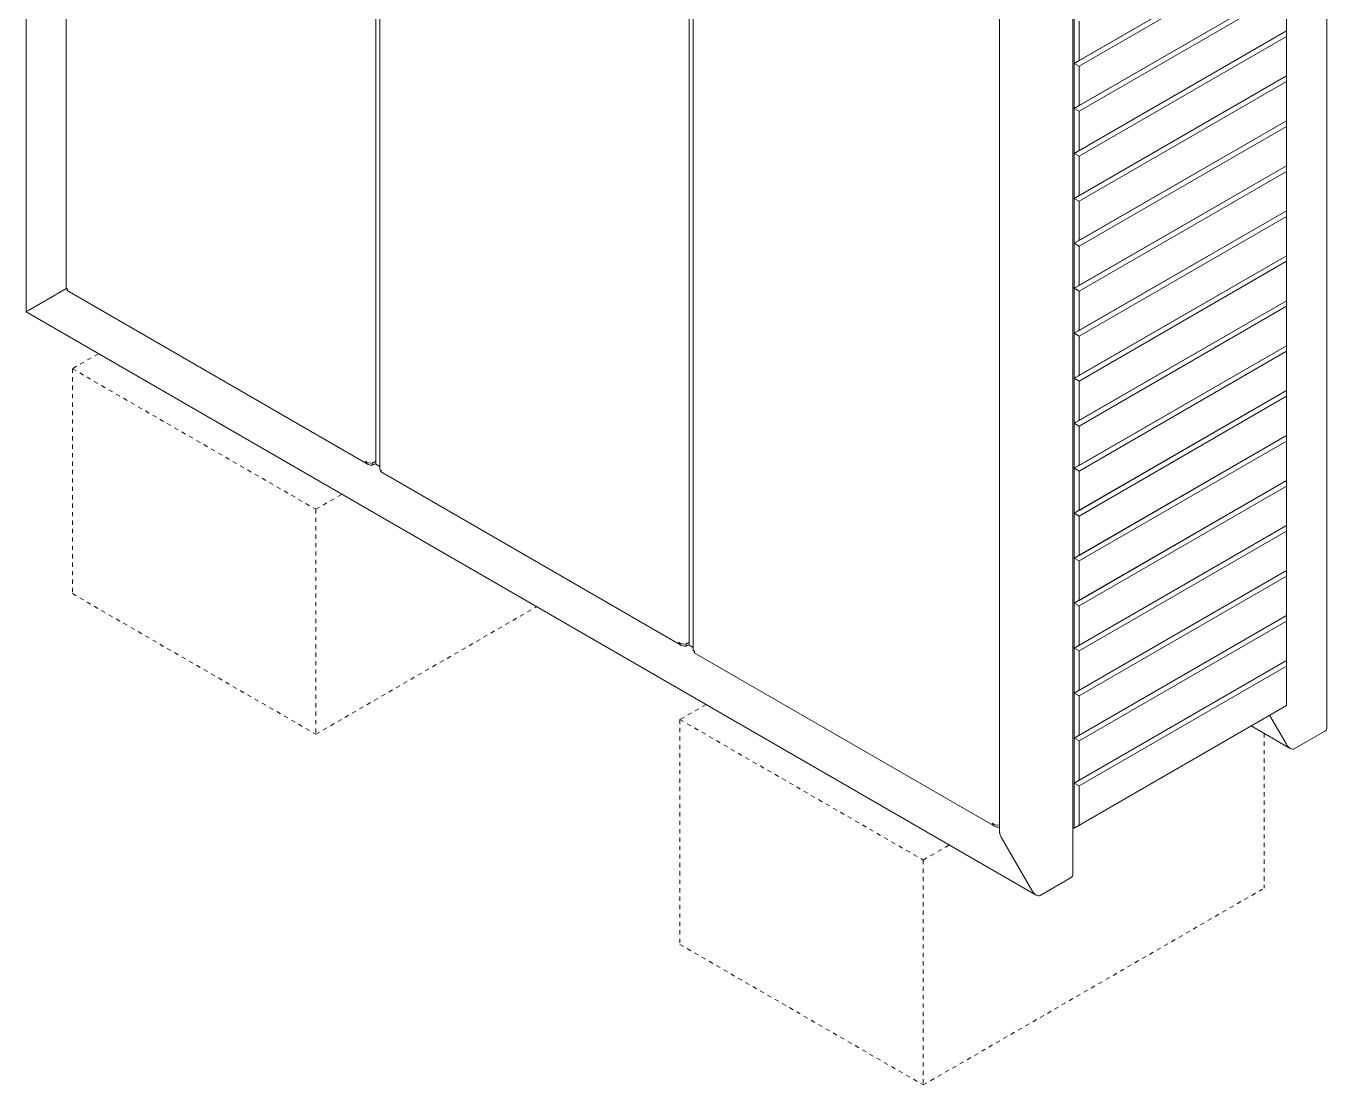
# Model space of a CAD drawing. Header units: inches. Extents: x -10 to 154, y -1 to 120.
# Drawn here: x 116.03 to 146.9, y 15.71 to 40.83 of the extents above; entities that cross this region are included whole.
import ezdxf

# ---------------------------------------------------------------- set-up
doc = ezdxf.new("R2010")
doc.units = ezdxf.units.IN
doc.linetypes.add('HIDDEN', pattern=[1.905, 1.27, -0.635])
doc.layers.add('ZANO_R', color=7, linetype='Continuous', lineweight=0)
doc.layers.add('ZANO_R_przerywana', color=250, linetype='HIDDEN', lineweight=0)

msp = doc.modelspace()

# ---------------------------------------------------------------- linework, layer by layer
at = {"layer": 'ZANO_R'}
for p, q in [((116.02756, 61.73714), (116.02756, 34.05144)), ((124.32605, 30.43878), (124.32605, 55.94198)), ((116.98373, 54.46599), (116.98373, 34.61241)), ((146.90372, 24.19428), (146.90372, 51.87999)), ((131.76601, 26.14378), (131.76601, 51.64698)), ((124.42369, 50.171), (124.42369, 30.31741)), ((140.87319, 20.71293), (140.87319, 48.39864)), ((139.13303, 47.3939), (139.13303, 21.71767)), ((131.86365, 45.876), (131.86365, 26.02241)), ((140.90422, 39.94495), (145.94122, 42.85274)), ((141.01975, 40.01165), (145.94122, 42.85275)), ((145.94122, 42.71935), (141.01975, 39.87825)), ((140.90422, 38.87769), (145.94122, 41.78549)), ((141.01975, 38.9444), (145.94122, 41.7855)), ((145.94122, 41.65209), (141.01975, 38.81099)), ((145.94122, 40.71825), (145.94122, 41.65209)), ((140.90422, 39.94495), (140.90422, 41.0122)), ((141.01975, 40.9455), (141.01975, 40.01165)), ((140.90422, 37.81044), (145.94122, 40.71824)), ((141.01975, 37.87714), (145.94122, 40.71825)), ((145.94122, 40.58484), (141.01975, 37.74374)), ((145.94122, 40.71825), (145.94122, 40.71824)), ((145.94122, 40.71824), (145.94122, 40.58484)), ((145.94122, 39.65099), (145.94122, 40.58484)), ((141.01975, 40.01165), (140.90422, 39.94495)), ((140.90422, 38.87769), (140.90422, 39.94495)), ((140.90422, 39.94495), (141.01975, 39.87825)), ((141.01975, 39.87825), (141.01975, 38.9444)), ((140.90422, 36.74319), (145.94122, 39.65098)), ((141.01975, 36.80989), (145.94122, 39.65099)), ((145.94122, 39.65099), (145.94122, 39.65098)), ((145.94122, 39.65098), (145.94122, 39.51759)), ((145.94122, 39.51759), (141.01975, 36.67648)), ((145.94122, 38.58374), (145.94122, 39.51759)), ((141.01975, 38.9444), (140.90422, 38.87769)), ((140.90422, 38.87769), (140.87319, 38.89561)), ((140.90422, 38.87769), (141.01975, 38.81099)), ((140.90422, 37.81044), (140.90422, 38.87769)), ((141.01975, 38.81099), (141.01975, 37.87714)), ((140.90422, 35.67593), (145.94122, 38.58373)), ((141.01975, 35.74264), (145.94122, 38.58374)), ((145.94122, 38.45033), (141.01975, 35.60923)), ((145.94122, 38.58374), (145.94122, 38.58373)), ((145.94122, 38.58373), (145.94122, 38.45033)), ((145.94122, 37.51648), (145.94122, 38.45033)), ((141.01975, 37.87714), (140.90422, 37.81044)), ((140.90422, 36.74319), (140.90422, 37.81044)), ((140.90422, 37.81044), (141.01975, 37.74374)), ((141.01975, 37.74374), (141.01975, 36.80989)), ((145.94122, 37.51647), (140.90422, 34.60868)), ((141.01975, 34.67538), (145.94122, 37.51648)), ((145.94122, 37.38308), (141.01975, 34.54198)), ((145.94122, 37.51648), (145.94122, 37.51647)), ((145.94122, 37.51647), (145.94122, 37.38308)), ((145.94122, 36.44923), (145.94122, 37.38308)), ((141.01975, 36.80989), (140.90422, 36.74319)), ((140.90422, 35.67593), (140.90422, 36.74319)), ((140.90422, 36.74319), (141.01975, 36.67648)), ((140.90422, 33.54143), (145.94122, 36.44922)), ((141.01975, 36.67648), (141.01975, 35.74264)), ((141.01975, 33.60813), (145.94122, 36.44923)), ((145.94122, 36.44923), (145.94122, 36.44922)), ((145.94122, 36.44922), (145.94122, 36.31582)), ((145.94122, 36.31582), (141.01975, 33.47472)), ((145.94122, 35.38198), (145.94122, 36.31582)), ((141.01975, 35.74264), (140.90422, 35.67593)), ((140.90422, 34.60868), (140.90422, 35.67593)), ((140.90422, 35.67593), (141.01975, 35.60923)), ((141.01975, 35.60923), (141.01975, 34.67538)), ((140.90422, 32.47417), (145.94122, 35.38197)), ((141.01975, 32.54088), (145.94122, 35.38198)), ((145.94122, 35.24857), (141.01975, 32.40747)), ((145.94122, 35.38198), (145.94122, 35.38197)), ((145.94122, 35.38197), (145.94122, 35.24857)), ((145.94122, 34.31472), (145.94122, 35.24857)), ((116.9876, 34.60581), (116.92999, 34.57255)), ((116.92999, 34.57241), (116.98766, 34.60571)), ((140.90422, 34.60868), (140.87319, 34.62659)), ((141.01975, 34.67538), (140.90422, 34.60868)), ((140.90422, 33.54143), (140.90422, 34.60868)), ((140.90422, 34.60868), (141.01975, 34.54198)), ((116.80522, 34.50052), (116.06584, 34.07355)), ((116.06584, 34.07353), (116.80522, 34.50036)), ((116.06601, 34.07327), (116.80538, 34.50024)), ((116.86529, 34.5352), (116.12592, 34.10823)), ((116.12592, 34.10822), (116.86529, 34.53506)), ((117.0019, 34.5529), (124.14614, 30.42862)), ((140.90422, 31.40692), (145.94122, 34.31471)), ((141.01975, 34.54198), (141.01975, 33.60813)), ((141.01975, 31.47362), (145.94122, 34.31472)), ((145.94122, 34.31472), (145.94122, 34.31471)), ((145.94122, 34.31471), (145.94122, 34.18132)), ((116.02772, 34.05116), (140.00296, 20.21055)), ((145.94122, 34.18132), (141.01975, 31.34021)), ((145.94122, 33.24747), (145.94122, 34.18132)), ((141.01975, 33.60813), (140.90422, 33.54143)), ((140.90422, 32.47417), (140.90422, 33.54143)), ((140.90422, 33.54143), (141.01975, 33.47472)), ((141.01975, 33.47472), (141.01975, 32.54088)), ((145.94122, 33.24746), (140.90422, 30.33966)), ((141.01975, 30.40637), (145.94122, 33.24747)), ((145.94122, 33.11406), (141.01975, 30.27296)), ((145.94122, 33.24747), (145.94122, 33.24746)), ((145.94122, 33.24746), (145.94122, 33.11406)), ((145.94122, 32.18022), (145.94122, 33.11406)), ((141.01975, 32.54088), (140.90422, 32.47417)), ((140.90422, 31.40692), (140.90422, 32.47417)), ((140.90422, 32.47417), (141.01975, 32.40747)), ((140.90422, 29.27241), (145.94122, 32.1802)), ((141.01975, 32.40747), (141.01975, 31.47362)), ((141.01975, 29.33911), (145.94122, 32.18022)), ((145.94122, 32.18022), (145.94122, 32.1802)), ((145.94122, 32.1802), (145.94122, 32.04681)), ((145.94122, 32.04681), (141.01975, 29.20571)), ((145.94122, 31.11296), (145.94122, 32.04681)), ((141.01975, 31.47362), (140.90422, 31.40692)), ((140.90422, 30.33966), (140.90422, 31.40692)), ((140.90422, 31.40692), (141.01975, 31.34021)), ((141.01975, 31.34021), (141.01975, 30.40637)), ((140.90422, 28.20516), (145.94122, 31.11295)), ((141.01975, 28.27186), (145.94122, 31.11296)), ((145.94122, 30.97955), (141.01975, 28.13845)), ((145.94122, 31.11296), (145.94122, 31.11295)), ((145.94122, 31.11295), (145.94122, 30.97955)), ((145.94122, 30.04571), (145.94122, 30.97955)), ((124.32605, 30.50814), (124.25211, 30.46546)), ((124.25211, 30.46279), (124.32605, 30.50548)), ((124.25211, 30.40943), (124.25211, 30.46279)), ((124.25211, 30.40943), (124.32605, 30.45211)), ((124.42369, 30.38241), (124.32605, 30.43878)), ((140.90422, 30.33966), (140.87319, 30.35758)), ((141.01975, 30.40637), (140.90422, 30.33966)), ((140.90422, 30.33966), (141.01975, 30.27296)), ((140.90422, 29.27241), (140.90422, 30.33966)), ((141.01975, 30.27296), (141.01975, 29.33911)), ((124.44187, 30.2579), (131.58611, 26.13362)), ((140.90422, 27.1379), (145.94122, 30.0457)), ((141.01975, 27.20461), (145.94122, 30.04571)), ((145.94122, 30.04571), (145.94122, 30.0457)), ((145.94122, 30.0457), (145.94122, 29.9123)), ((145.94122, 29.9123), (141.01975, 27.0712)), ((145.94122, 28.97845), (145.94122, 29.9123)), ((141.01975, 29.33911), (140.90422, 29.27241)), ((140.90422, 28.20516), (140.90422, 29.27241)), ((140.90422, 29.27241), (141.01975, 29.20571)), ((141.01975, 29.20571), (141.01975, 28.27186)), ((140.90422, 26.07065), (145.94122, 28.97844)), ((141.01975, 26.13735), (145.94122, 28.97845)), ((145.94122, 28.84505), (141.01975, 26.00395)), ((145.94122, 28.97845), (145.94122, 28.97844)), ((145.94122, 28.97844), (145.94122, 28.84505)), ((145.94122, 27.9112), (145.94122, 28.84505)), ((141.01975, 28.27186), (140.90422, 28.20516)), ((140.90422, 27.1379), (140.90422, 28.20516)), ((140.90422, 28.20516), (141.01975, 28.13845)), ((141.01975, 28.13845), (141.01975, 27.20461)), ((140.90422, 25.00339), (145.94122, 27.91119)), ((141.01975, 25.0701), (145.94122, 27.9112)), ((145.94122, 27.9112), (145.94122, 27.91119)), ((145.94122, 27.91119), (145.94122, 27.77779)), ((145.94122, 27.77779), (141.01975, 24.93669)), ((145.94122, 26.84395), (145.94122, 27.77779)), ((141.01975, 27.20461), (140.90422, 27.1379)), ((140.90422, 26.07065), (140.90422, 27.1379)), ((140.90422, 27.1379), (141.01975, 27.0712)), ((141.01975, 27.0712), (141.01975, 26.13735)), ((140.90422, 23.93614), (145.94122, 26.84394)), ((141.01975, 24.00284), (145.94122, 26.84395)), ((145.94122, 26.71054), (141.01975, 23.86944)), ((145.94122, 26.84395), (145.94122, 26.84394)), ((145.94122, 26.84394), (145.94122, 26.71054)), ((145.94122, 25.77669), (145.94122, 26.71054)), ((131.76601, 26.21315), (131.69207, 26.17046)), ((131.69207, 26.16779), (131.76601, 26.21048)), ((131.69207, 26.11443), (131.69207, 26.16779)), ((131.69207, 26.11443), (131.76601, 26.15711)), ((131.86365, 26.08741), (131.76601, 26.14378)), ((131.88183, 25.9629), (139.02607, 21.83862)), ((140.90422, 26.07065), (140.87319, 26.08856)), ((141.01975, 26.13735), (140.90422, 26.07065)), ((140.90422, 26.07065), (141.01975, 26.00395)), ((140.90422, 25.00339), (140.90422, 26.07065)), ((141.01975, 26.00395), (141.01975, 25.0701)), ((140.90422, 22.86889), (145.94122, 25.77668)), ((141.01975, 22.93559), (145.94122, 25.77669)), ((145.94122, 25.64329), (141.01975, 22.80218)), ((145.94122, 25.77669), (145.94122, 25.77668)), ((145.94122, 25.77668), (145.94122, 25.64329)), ((145.94122, 24.70944), (145.94122, 25.64329)), ((141.01975, 25.0701), (140.90422, 25.00339)), ((140.90422, 23.93614), (140.90422, 25.00339)), ((140.90422, 25.00339), (141.01975, 24.93669)), ((145.94122, 24.70943), (140.90422, 21.80163)), ((141.01975, 24.93669), (141.01975, 24.00284)), ((141.01975, 21.86834), (145.94122, 24.70944)), ((145.94122, 24.70944), (145.94122, 24.70943)), ((145.54273, 24.47939), (145.94105, 23.78947)), ((145.94122, 23.78956), (145.54289, 24.47948)), ((145.10605, 24.2273), (146.03349, 23.6919)), ((146.86543, 24.10967), (146.12606, 23.68284)), ((141.01975, 24.00284), (140.90422, 23.93614)), ((140.90422, 22.86889), (140.90422, 23.93614)), ((140.90422, 23.93614), (141.01975, 23.86944)), ((141.01975, 23.86944), (141.01975, 22.93559)), ((146.1259, 23.68274), (146.12606, 23.68284)), ((141.01975, 22.93559), (140.90422, 22.86889)), ((140.90422, 21.80163), (140.90422, 22.86889)), ((140.90422, 22.86889), (141.01975, 22.80218)), ((141.01975, 22.80218), (141.01975, 21.86834)), ((139.13303, 21.87604), (139.13203, 21.87546)), ((139.13203, 21.8728), (139.13303, 21.87337)), ((139.13203, 21.81943), (139.13303, 21.82001)), ((140.90422, 21.80163), (140.87319, 21.81955)), ((141.01975, 21.86834), (140.90422, 21.80163)), ((139.17115, 21.58875), (139.91053, 20.30812)), ((139.91069, 20.30821), (139.17131, 21.58885)), ((140.83491, 20.62832), (140.09553, 20.20149)), ((140.09537, 20.20139), (140.09553, 20.20149))]:
    msp.add_line(p, q, dxfattribs=at)
at = {"layer": 'ZANO_R', "flags": 128}
for points in [[(116.98373, 34.61241), (116.99318, 34.59631), (117.0201, 34.5844)], [(117.0201, 34.5844), (117.00467, 34.56182), (117.00211, 34.55319)], [(117.01592, 34.58625), (117.01364, 34.57753), (117.01206, 34.57305)], [(124.42369, 30.31741), (124.43314, 30.30132), (124.46006, 30.2894)], [(124.46006, 30.2894), (124.44463, 30.26682), (124.44207, 30.25819)], [(124.45588, 30.29125), (124.4536, 30.28253), (124.45202, 30.27805)], [(131.86365, 26.02241), (131.8731, 26.00632), (131.90002, 25.9944)], [(131.90002, 25.9944), (131.88459, 25.97182), (131.88204, 25.96319)], [(131.89585, 25.99625), (131.89356, 25.98753), (131.89198, 25.98305)]]:
    msp.add_lwpolyline(points, dxfattribs=at)
at = {"layer": 'ZANO_R'}
for centre, radius, start, end in [((124.21127, 30.66993), 0.20851, 229.737324, 281.296036), ((124.22678, 30.56832), 0.1609, 200.939652, 279.057271), ((131.65123, 26.37493), 0.20851, 229.737387, 281.295938), ((131.66674, 26.27332), 0.1609, 200.939671, 279.057252), ((139.09119, 22.07994), 0.20851, 229.737313, 281.295879), ((139.10671, 21.97833), 0.1609, 200.939881, 279.057042)]:
    msp.add_arc(centre, radius, start, end, dxfattribs=at)
for centre, major_axis, ratio, start_param, end_param in [((116.89764, 34.55387), (0.1307, 0.07547), 0.00007037, 0.78535753, 2.35615385), ((116.89764, 34.55374), (0.1307, 0.07547), 0.00007037, 3.92695019, 5.49774651), ((116.8978, 34.55359), (0.1307, 0.07547), 0.00007037, 0.78535753, 2.35615386), ((116.89764, 34.55387), (0.04575, 0.02641), 0.00007037, 0.78535753, 2.35615386), ((116.89764, 34.55374), (0.04575, 0.02641), 0.00007037, 3.92695019, 5.49774652), ((116.15826, 34.1269), (0.1307, 0.07547), 0.00007037, 2.35615386, 3.92695019), ((116.15843, 34.12662), (0.1307, 0.07547), 0.00007037, 2.35615386, 3.14163329), ((116.15826, 34.1269), (0.04575, 0.02641), 0.00007037, 2.35615386, 3.92695019), ((146.77301, 24.26975), (-0.09243, 0.16008), 0.57733463, 3.14155202, 3.92695018), ((146.03347, 23.84282), (-0.09243, 0.16008), 0.57733463, 1.57075569, 3.14155202), ((146.03364, 23.84292), (-0.09243, 0.16008), 0.57733463, 1.57075569, 3.14155202), ((139.26357, 21.64211), (-0.09243, 0.16008), 0.57733463, 0.73535232, 1.57075569), ((139.26373, 21.6422), (-0.09243, 0.16008), 0.57733463, 0.78535753, 1.57075569), ((140.74248, 20.7884), (-0.09243, 0.16008), 0.57733463, 3.14155202, 3.92695018), ((140.00295, 20.36147), (-0.09243, 0.16008), 0.57733463, 1.57075569, 3.14155202), ((140.00311, 20.36157), (-0.09243, 0.16008), 0.57733463, 1.57075569, 3.14155202)]:
    msp.add_ellipse(centre, major_axis=major_axis, ratio=ratio, start_param=start_param, end_param=end_param, dxfattribs=at)
at = {"layer": 'ZANO_R_przerywana', "ltscale": 0.05}
for p, q in [((117.74892, 33.05753), (117.12869, 32.69948)), ((117.12869, 32.69948), (117.12869, 27.36321)), ((117.12869, 32.69948), (122.90506, 29.36485)), ((122.90506, 29.36485), (123.52529, 29.7229)), ((122.90506, 29.36485), (122.90506, 24.02858)), ((117.12869, 27.36321), (122.90506, 24.02858)), ((122.90506, 24.02858), (128.14713, 27.05477)), ((132.16674, 24.7343), (131.54651, 24.37625)), ((131.54651, 24.37625), (131.54651, 19.03998)), ((131.54651, 24.37625), (137.32288, 21.04162)), ((145.40979, 24.05195), (145.40979, 20.37383)), ((137.32288, 21.04162), (137.9431, 21.39967)), ((137.32288, 21.04162), (137.32288, 15.70536)), ((137.32288, 15.70536), (145.40979, 20.37383)), ((131.54651, 19.03998), (137.32288, 15.70536))]:
    msp.add_line(p, q, dxfattribs=at)

doc.saveas('drawing.dxf')
